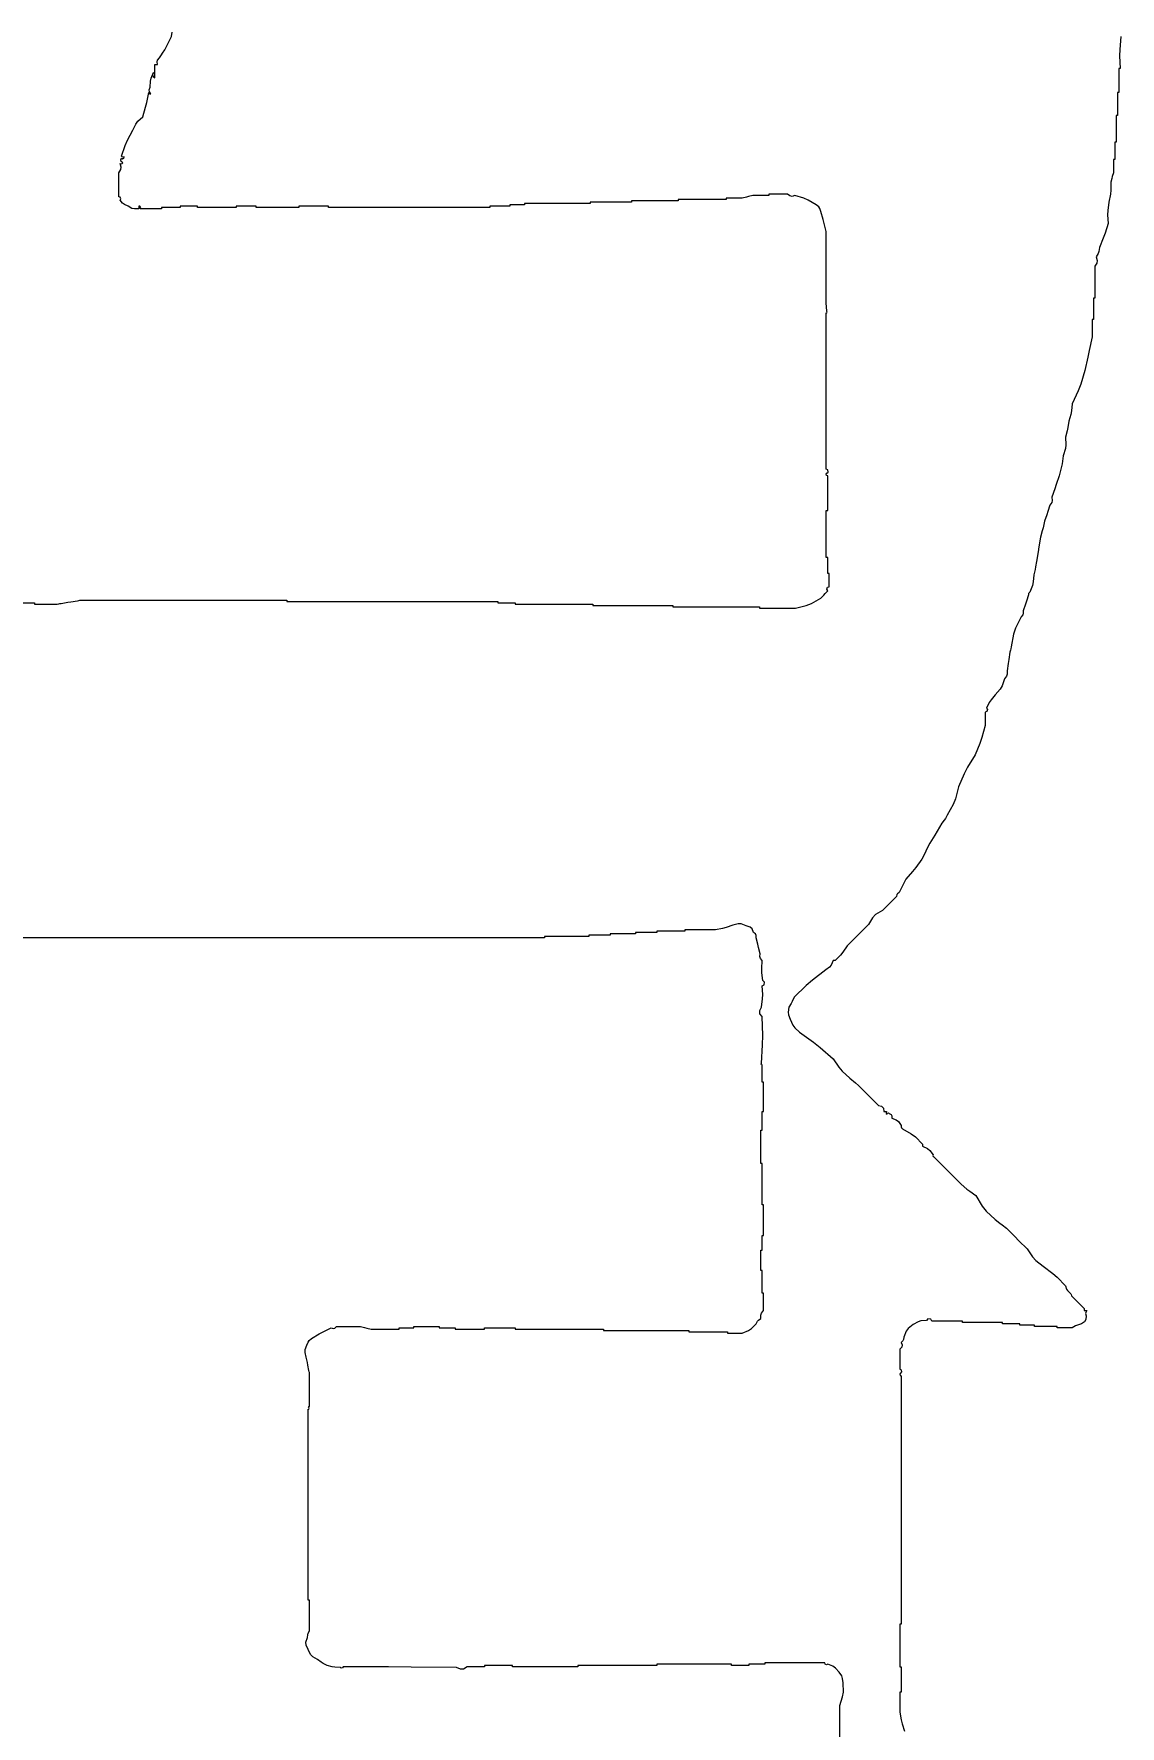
# Model space of a CAD drawing. Extents: x 0 to 128588, y -100 to 55306.
# Drawn here: x 115552.4 to 115659.6, y 3714 to 3880.9 of the extents above; entities that cross this region are included whole.
import ezdxf
from ezdxf.enums import TextEntityAlignment as Align

# ---------------------------------------------------------------- set-up
doc = ezdxf.new("R2010")
doc.units = 0
doc.header["$LTSCALE"] = 1000
doc.layers.get('0').update_dxf_attribs({"linetype": 'CONTINUOUS'})
doc.layers.get('Defpoints').update_dxf_attribs({"linetype": 'CONTINUOUS'})
doc.layers.add('DIM', color=3, linetype='CONTINUOUS', lineweight=0)
doc.layers.add('HFZT', color=5, linetype='CONTINUOUS', lineweight=15)
doc.styles.add('TSSD_Dimension', font='tssdeng.shx', dxfattribs={"width": 0.7, "bigfont": 'hztxt.shx'})
doc.styles.add('TSSD_NORM', font='tssdeng.shx', dxfattribs={"width": 0.7, "bigfont": 'hztxt.shx'})
doc.dimstyles.new('TSSD_100_100', dxfattribs={"dimtxt": 300, "dimasz": 100, "dimexe": 100, "dimexo": 250, "dimgap": 100, "dimtad": 1, "dimdec": 0, "dimzin": 0, "dimdsep": 46, "dimtxsty": 'TSSD_Dimension', "dimblk": 'ARCHTICK', "dimblk1": 'ARCHTICK', "dimblk2": 'ARCHTICK', "dimcen": 0, "dimdle": 100, "dimclrt": 7, "dimadec": 0, "dimazin": 0, "dimtfac": 1, "dimtdec": 0, "dimtix": 1, "dimtmove": 2, "dimatfit": 3, "dimfxl": 1, "dimtolj": 1, "dimtzin": 0, "dimarcsym": 0})

# ---------------------------------------------------------------- blocks, each defined once
blk = doc.blocks.new('z')
for points in [[(300167.73, 24287.05), (300167.48, 24283.99), (300167.45, 24282.44), (300167.57, 24279.37), (300167.44, 24279.37), (300167.38, 24279.37), (300167.25, 24279.37), (300167.25, 24277.07), (300167.25, 24275.91), (300167.25, 24273.61), (300167.12, 24273.61), (300167.06, 24273.61), (300166.93, 24273.61), (300166.93, 24271.43), (300166.93, 24270.34), (300166.93, 24268.17), (300166.8, 24268.17), (300166.74, 24268.17), (300166.61, 24268.17), (300166.61, 24265.61), (300166.61, 24264.33), (300166.61, 24261.77), (300166.48, 24261.77), (300166.42, 24261.77), (300166.29, 24261.77), (300166.29, 24260.1), (300166.29, 24259.27), (300166.29, 24257.6), (300166.16, 24257.6), (300166.1, 24257.6), (300165.97, 24257.6), (300165.97, 24256.32), (300165.97, 24255.68), (300165.97, 24254.4), (300165.71, 24253.51), (300165.59, 24253.06), (300165.33, 24252.16), (300165.35, 24250.23), (300165.25, 24249.25), (300164.85, 24247.36), (300164.6, 24245.33), (300164.57, 24244.29), (300164.69, 24242.24), (300163.96, 24239.9), (300163.54, 24238.75), (300162.61, 24236.48), (300162.51, 24235.53), (300162.33, 24235.03), (300161.81, 24234.24), (300162.07, 24233.37), (300161.99, 24232.76), (300161.49, 24232), (300161.49, 24228.93), (300161.49, 24227.39), (300161.49, 24224.32), (300161.36, 24224.32), (300161.3, 24224.32), (300161.17, 24224.32), (300161.17, 24222.27), (300161.17, 24221.24), (300161.17, 24219.2), (300161.04, 24219.2), (300160.98, 24219.2), (300160.85, 24219.2), (300160.85, 24217.53), (300160.85, 24216.7), (300160.85, 24215.04), (300160.18, 24211.83), (300159.82, 24210.23), (300159.09, 24207.03), (300158.17, 24203.73), (300157.55, 24202.11), (300156.05, 24199.03), (300155.91, 24197.34), (300155.74, 24196.49), (300155.25, 24194.87), (300155.05, 24193.31), (300154.88, 24192.54), (300154.45, 24191.03), (300154.55, 24189.23), (300154.45, 24188.29), (300153.97, 24186.55), (300153.67, 24184.61), (300153.48, 24183.65), (300153.01, 24181.75), (300152.29, 24179.7), (300151.94, 24178.68), (300151.25, 24176.63), (300151.3, 24175.84), (300151.19, 24175.38), (300150.77, 24174.71), (300150.25, 24173.17), (300150, 24172.4), (300149.49, 24170.87), (300149.1, 24169.33), (300148.91, 24168.56), (300148.53, 24167.02), (300148.13, 24164.72), (300147.93, 24163.57), (300147.57, 24161.26), (300147.31, 24159.98), (300147.18, 24159.34), (300146.93, 24158.06), (300146.75, 24156.36), (300146.55, 24155.51), (300145.97, 24153.9), (300145.74, 24153.73), (300145.65, 24153.55), (300145.65, 24153.26), (300145.13, 24151.73), (300144.88, 24150.96), (300144.37, 24149.42), (300144.36, 24148.81), (300144.24, 24148.47), (300143.89, 24147.98), (300142.5, 24145.28), (300142, 24143.77), (300141.48, 24140.78), (300141.36, 24140.27), (300141.29, 24140.01), (300141.16, 24139.5), (300140.91, 24137.71), (300140.78, 24136.81), (300140.52, 24135.02), (300140.49, 24134.21), (300140.34, 24133.76), (300139.88, 24133.1), (300139.31, 24131.42), (300138.82, 24130.59), (300137.64, 24129.26), (300136.65, 24128.1), (300136.21, 24127.44), (300135.56, 24126.06), (300135.78, 24125.72), (300135.62, 24125.23), (300135.24, 24125.1), (300135.24, 24123.82), (300135.24, 24123.17), (300135.24, 24121.89), (300134.41, 24119.04), (300133.93, 24117.62), (300132.84, 24114.85), (300131.01, 24111.91), (300130.2, 24110.36), (300128.84, 24107.17), (300128.09, 24104.37), (300127.53, 24102.99), (300126.12, 24100.45), (300125.7, 24099.63), (300125.44, 24099.23), (300124.84, 24098.53), (300123.7, 24096.6), (300123.13, 24095.64), (300121.96, 24093.73), (300121.19, 24092.19), (300120.81, 24091.42), (300120.04, 24089.89), (300118.62, 24087.88), (300117.84, 24086.92), (300116.2, 24085.09), (300115.56, 24083.81), (300115.24, 24083.17), (300114.6, 24081.89), (300114.24, 24081.6), (300114.09, 24081.37), (300113.96, 24080.93), (300112.61, 24079.58), (300111.94, 24078.91), (300110.6, 24077.56), (300108.97, 24076.58), (300108.22, 24075.83), (300107.24, 24074.2), (300105.19, 24072.16), (300104.16, 24071.13), (300102.12, 24069.08), (300101.14, 24067.55), (300100.55, 24066.82), (300099.24, 24065.56), (300099.04, 24065.56), (300098.95, 24065.56), (300098.76, 24065.56), (300098.35, 24064.5), (300097.93, 24063.97), (300097, 24063.32), (300093.84, 24060.88), (300092.32, 24059.55), (300089.47, 24056.76), (300088.99, 24055.78), (300088.74, 24055.3), (300088.19, 24054.36), (300088.03, 24053.21), (300088.1, 24052.56), (300088.51, 24051.48), (300089.09, 24050.08), (300089.59, 24049.41), (300090.75, 24048.44), (300094.07, 24046.03), (300095.68, 24044.74), (300098.76, 24042.04), (300100.12, 24040), (300100.94, 24039.05), (300102.76, 24037.4), (300104.16, 24036.24), (300104.83, 24035.63), (300106.12, 24034.36), (300107.53, 24032.95), (300108.23, 24032.24), (300109.64, 24030.83), (300110.39, 24030.66), (300110.83, 24030.16), (300110.92, 24029.39), (300111.17, 24029.39), (300111.3, 24029.39), (300111.56, 24029.39), (300111.46, 24029.15), (300111.51, 24028.92), (300111.72, 24028.75), (300111.77, 24028.95), (300112.04, 24029.04), (300112.2, 24028.91), (300112.66, 24028.68), (300112.87, 24028.31), (300112.84, 24027.79), (300113.9, 24027.39), (300114.43, 24026.97), (300115.08, 24026.03), (300115.1, 24025.69), (300115.18, 24025.5), (300115.4, 24025.23), (300117.52, 24024.07), (300118.52, 24023.3), (300120.2, 24021.55), (300120.2, 24021.36), (300120.2, 24021.26), (300120.2, 24021.07), (300121.41, 24020.55), (300122, 24020.07), (300122.76, 24018.99), (300122.7, 24018.8), (300122.76, 24018.63), (300122.92, 24018.51), (300125.55, 24015.89), (300126.86, 24014.57), (300129.48, 24011.95), (300130.84, 24010.8), (300131.55, 24010.25), (300133, 24009.23), (300134.54, 24006.7), (300135.5, 24005.51), (300137.64, 24003.47), (300138.74, 24002.65), (300139.28, 24002.23), (300140.36, 24001.39), (300142.35, 23999.4), (300143.34, 23998.41), (300145.33, 23996.43), (300146.54, 23994.51), (300147.36, 23993.63), (300149.17, 23992.27), (300151.42, 23990.58), (300152.48, 23989.64), (300154.45, 23987.62), (300154.72, 23986.83), (300154.97, 23986.44), (300155.57, 23985.86), (300155.74, 23985.64), (300155.81, 23985.5), (300155.89, 23985.22), (300157.04, 23984.07), (300157.62, 23983.5), (300158.77, 23982.34), (300158.94, 23982.15), (300158.99, 23981.96), (300158.93, 23981.7), (300159.18, 23981.7), (300159.31, 23981.7), (300159.57, 23981.7), (300159.35, 23981.24), (300159.31, 23980.93), (300159.41, 23980.42), (300159.35, 23979.54), (300159.03, 23978.99), (300158.29, 23978.5), (300157.37, 23978.19), (300156.91, 23977.99), (300156.05, 23977.54), (300154.64, 23977.54), (300153.94, 23977.54), (300152.53, 23977.54), (300152.53, 23977.67), (300152.53, 23977.73), (300152.53, 23977.86), (300150.35, 23977.86), (300149.26, 23977.86), (300147.09, 23977.86), (300147.09, 23977.99), (300147.09, 23978.05), (300147.09, 23978.18), (300145.68, 23978.18), (300144.97, 23978.18), (300143.57, 23978.18), (300143.57, 23978.31), (300143.57, 23978.37), (300143.57, 23978.5), (300141.9, 23978.5), (300141.07, 23978.5), (300139.4, 23978.5), (300139.4, 23978.63), (300139.4, 23978.69), (300139.4, 23978.82), (300135.56, 23978.82), (300133.64, 23978.82), (300129.8, 23978.82), (300129.8, 23978.95), (300129.8, 23979.01), (300129.8, 23979.14), (300126.86, 23979.14), (300125.39, 23979.14), (300122.44, 23979.14), (300122.18, 23979.59), (300121.52, 23979.67), (300121.16, 23979.3), (300119.83, 23979.17), (300119.14, 23978.97), (300117.96, 23978.34), (300116.8, 23977.38), (300116.3, 23976.7), (300115.72, 23975.3), (300115.63, 23974.74), (300115.48, 23974.43), (300115.08, 23974.02), (300115.33, 23973.42), (300115.22, 23972.88), (300114.76, 23972.42), (300114.76, 23970.5), (300114.76, 23969.54), (300114.76, 23967.62), (300115.1, 23967.44), (300115.18, 23966.95), (300114.92, 23966.66), (300114.74, 23966.46), (300114.83, 23966.11), (300115.08, 23966.02), (300115.08, 23942.21), (300115.08, 23930.3), (300115.08, 23906.49), (300114.95, 23906.49), (300114.89, 23906.49), (300114.76, 23906.49), (300114.76, 23902.39), (300114.76, 23900.34), (300114.76, 23896.24), (300114.89, 23896.24), (300114.95, 23896.24), (300115.08, 23896.24), (300115.08, 23893.81), (300115.08, 23892.6), (300115.08, 23890.16), (300114.95, 23890.16), (300114.89, 23890.16), (300114.76, 23890.16), (300114.76, 23888.24), (300114.76, 23887.28), (300114.76, 23885.36), (300115.1, 23883.55), (300115.32, 23882.64), (300115.88, 23880.88)], [(300100.36, 23856.49), (300100.36, 23886.96), (300101.06, 23889.05), (300101.23, 23890.2), (300101.16, 23892.4), (300101.06, 23893.49), (300100.84, 23894.08), (300100.2, 23894.96), (300099.32, 23895.97), (300098.71, 23896.4), (300097.48, 23896.88), (300097.23, 23896.74), (300096.87, 23896.92), (300096.83, 23897.2), (300091.07, 23897.2), (300088.19, 23897.2), (300082.43, 23897.2), (300082.43, 23897.08), (300082.43, 23897.01), (300082.43, 23896.88), (300080.9, 23896.88), (300080.13, 23896.88), (300078.59, 23896.88), (300078.59, 23896.76), (300078.59, 23896.69), (300078.59, 23896.56), (300076.93, 23896.56), (300076.09, 23896.56), (300074.43, 23896.56), (300074.43, 23896.69), (300074.43, 23896.76), (300074.43, 23896.88), (300067.26, 23896.88), (300063.68, 23896.88), (300056.51, 23896.88), (300056.51, 23896.76), (300056.51, 23896.69), (300056.51, 23896.56), (300048.95, 23896.56), (300045.18, 23896.56), (300037.62, 23896.56), (300037.62, 23896.44), (300037.62, 23896.37), (300037.62, 23896.24), (300031.35, 23896.24), (300028.21, 23896.24), (300021.94, 23896.24), (300021.94, 23896.37), (300021.94, 23896.44), (300021.94, 23896.56), (300019.25, 23896.56), (300017.91, 23896.56), (300015.22, 23896.56), (300015.22, 23896.44), (300015.22, 23896.37), (300015.22, 23896.24), (300013.55, 23896.24), (300012.72, 23896.24), (300011.06, 23896.24), (300010.17, 23895.72), (300009.44, 23895.67), (300008.5, 23896.08), (299997.61, 23896.21), (299992.17, 23896.24), (299981.29, 23896.24), (299981.2, 23896), (299980.85, 23895.91), (299980.65, 23896.08), (299979.36, 23896.16), (299978.71, 23896.26), (299977.45, 23896.56), (299976.52, 23897.09), (299976.07, 23897.38), (299975.21, 23898), (299974.06, 23898.64), (299973.52, 23899.21), (299972.97, 23900.41), (299972.42, 23901.42), (299972.38, 23902.21), (299972.81, 23903.29), (299972.82, 23903.95), (299972.93, 23904.32), (299973.29, 23904.89), (299973.29, 23907.83), (299973.29, 23909.3), (299973.29, 23912.25), (299973.16, 23912.25), (299973.1, 23912.25), (299972.97, 23912.25), (299972.97, 23930.56), (299972.97, 23939.71), (299972.97, 23958.02), (299973.11, 23958.03), (299973.2, 23958.22), (299973.13, 23958.34), (299973.05, 23958.46), (299973.15, 23958.64), (299973.29, 23958.66), (299973.29, 23961.79), (299973.29, 23963.36), (299973.29, 23966.5), (299973.22, 23966.82), (299973.19, 23966.98), (299973.13, 23967.3), (299972.87, 23968.58), (299972.74, 23969.22), (299972.49, 23970.5), (299972.18, 23971.61), (299972.22, 23972.31), (299972.65, 23973.38), (299972.93, 23974.11), (299973.18, 23974.47), (299973.77, 23974.98), (299975.59, 23976.06), (299976.52, 23976.58), (299978.41, 23977.54), (299978.9, 23977.34), (299979.35, 23977.46), (299979.69, 23977.86), (299981.99, 23977.86), (299983.15, 23977.86), (299985.45, 23977.86), (299986.47, 23977.61), (299986.99, 23977.48), (299988.01, 23977.22), (299990.7, 23977.22), (299992.04, 23977.22), (299994.73, 23977.22), (299994.73, 23977.35), (299994.73, 23977.41), (299994.73, 23977.54), (299996.14, 23977.54), (299996.84, 23977.54), (299998.25, 23977.54), (299998.25, 23977.67), (299998.25, 23977.73), (299998.25, 23977.86), (300000.69, 23977.86), (300001.9, 23977.86), (300004.33, 23977.86), (300004.33, 23977.73), (300004.33, 23977.67), (300004.33, 23977.54), (300005.87, 23977.54), (300006.64, 23977.54), (300008.17, 23977.54), (300008.17, 23977.41), (300008.17, 23977.35), (300008.17, 23977.22), (300010.99, 23977.22), (300012.4, 23977.22), (300015.22, 23977.22), (300015.22, 23977.35), (300015.22, 23977.41), (300015.22, 23977.54), (300018.16, 23977.54), (300019.63, 23977.54), (300022.58, 23977.54), (300022.58, 23977.41), (300022.58, 23977.35), (300022.58, 23977.22), (300031.03, 23977.22), (300035.25, 23977.22), (300043.7, 23977.22), (300043.7, 23977.09), (300043.7, 23977.03), (300043.7, 23976.9), (300051.9, 23976.9), (300055.99, 23976.9), (300064.19, 23976.9), (300064.19, 23976.77), (300064.19, 23976.71), (300064.19, 23976.58), (300067.9, 23976.58), (300069.76, 23976.58), (300073.47, 23976.58), (300073.47, 23976.45), (300073.47, 23976.39), (300073.47, 23976.26), (300074.88, 23976.26), (300075.58, 23976.26), (300076.99, 23976.26), (300078.47, 23976.92), (300079.18, 23977.39), (300080.35, 23978.5), (300080.65, 23979.11), (300080.91, 23979.4), (300081.47, 23979.78), (300081.49, 23980.59), (300081.64, 23981.05), (300082.11, 23981.7), (300082.11, 23983.37), (300082.11, 23984.2), (300082.11, 23985.86), (300081.98, 23985.86), (300081.92, 23985.86), (300081.79, 23985.86), (300081.79, 23988.04), (300081.79, 23989.13), (300081.79, 23991.31), (300081.66, 23991.31), (300081.6, 23991.31), (300081.47, 23991.31), (300081.47, 23993.23), (300081.47, 23994.19), (300081.47, 23996.11), (300081.6, 23996.11), (300081.66, 23996.11), (300081.79, 23996.11), (300081.79, 23997.52), (300081.79, 23998.22), (300081.79, 23999.63), (300081.92, 23999.63), (300081.98, 23999.63), (300082.11, 23999.63), (300082.11, 24002.57), (300082.11, 24004.04), (300082.11, 24006.99), (300081.98, 24006.99), (300081.92, 24006.99), (300081.79, 24006.99), (300081.79, 24010.96), (300081.79, 24012.94), (300081.79, 24016.91), (300081.66, 24016.91), (300081.6, 24016.91), (300081.47, 24016.91), (300081.47, 24020.11), (300081.47, 24021.71), (300081.47, 24024.91), (300081.6, 24024.91), (300081.66, 24024.91), (300081.79, 24024.91), (300081.79, 24026.71), (300081.79, 24027.6), (300081.79, 24029.39), (300081.92, 24029.39), (300081.98, 24029.39), (300082.11, 24029.39), (300082.11, 24032.21), (300082.11, 24033.62), (300082.11, 24036.44), (300081.98, 24036.44), (300081.92, 24036.44), (300081.79, 24036.44), (300081.79, 24038.1), (300081.79, 24038.93), (300081.79, 24040.6), (300081.65, 24040.61), (300081.56, 24040.79), (300081.63, 24040.92), (300081.89, 24045.39), (300081.93, 24047.64), (300081.79, 24052.12), (300081.24, 24052.82), (300081.18, 24053.58), (300081.63, 24054.36), (300081.88, 24056.39), (300081.91, 24057.43), (300081.79, 24059.48), (300082.24, 24059.74), (300082.32, 24060.4), (300081.95, 24060.76), (300081.69, 24062.66), (300081.66, 24063.65), (300081.79, 24065.56), (300081.35, 24066.06), (300081.22, 24066.5), (300081.31, 24067.16), (300080.93, 24068.7), (300080.74, 24069.47), (300080.35, 24071), (300080.35, 24071.58), (300080.17, 24071.94), (300079.71, 24072.28), (300079.34, 24073.16), (300078.86, 24073.6), (300077.95, 24073.88), (300076.76, 24074.35), (300075.98, 24074.39), (300074.75, 24074.04), (300073.12, 24073.5), (300072.28, 24073.27), (300070.59, 24072.92), (300067.64, 24072.92), (300066.17, 24072.92), (300063.23, 24072.92), (300063.23, 24072.8), (300063.23, 24072.73), (300063.23, 24072.6), (300060.54, 24072.6), (300059.19, 24072.6), (300056.51, 24072.6), (300056.51, 24072.48), (300056.51, 24072.41), (300056.51, 24072.28), (300054.46, 24072.28), (300053.43, 24072.28), (300051.38, 24072.28), (300051.38, 24072.16), (300051.38, 24072.09), (300051.38, 24071.96), (300048.95, 24071.96), (300047.74, 24071.96), (300045.3, 24071.96), (300045.3, 24071.84), (300045.3, 24071.77), (300045.3, 24071.64), (300043.25, 24071.64), (300042.23, 24071.64), (300040.18, 24071.64), (300040.18, 24071.52), (300040.18, 24071.45), (300040.18, 24071.32), (300035.96, 24071.32), (300033.84, 24071.32), (300029.62, 24071.32), (300029.62, 24071.2), (300029.62, 24071.13), (300029.62, 24071), (299961.76, 24071), (299927.84, 24071), (299859.98, 24071)], [(299904.02, 24151.34), (299907.35, 24151.34), (299907.35, 24151.21), (299907.35, 24151.15), (299907.35, 24151.02), (299909.53, 24151.02), (299910.62, 24151.02), (299912.79, 24151.02), (299913.18, 24151.09), (299913.37, 24151.12), (299913.75, 24151.18), (299915.29, 24151.44), (299916.06, 24151.57), (299917.6, 24151.82), (299917.98, 24151.89), (299918.17, 24151.92), (299918.56, 24151.98), (299938.27, 24151.98), (299948.13, 24151.98), (299967.85, 24151.98), (299967.85, 24151.85), (299967.85, 24151.79), (299967.85, 24151.66), (299988.07, 24151.66), (299998.19, 24151.66), (300018.42, 24151.66), (300018.42, 24151.53), (300018.42, 24151.47), (300018.42, 24151.34), (300020.08, 24151.34), (300020.91, 24151.34), (300022.58, 24151.34), (300022.58, 24151.21), (300022.58, 24151.15), (300022.58, 24151.02), (300030, 24151.02), (300033.72, 24151.02), (300041.14, 24151.02), (300041.14, 24150.89), (300041.14, 24150.83), (300041.14, 24150.7), (300048.82, 24150.7), (300052.67, 24150.7), (300060.35, 24150.7), (300060.35, 24150.57), (300060.35, 24150.51), (300060.35, 24150.38), (300068.67, 24150.38), (300072.83, 24150.38), (300081.15, 24150.38), (300081.15, 24150.25), (300081.15, 24150.19), (300081.15, 24150.06), (300084.61, 24150.06), (300086.34, 24150.06), (300089.79, 24150.06), (300092.33, 24150.69), (300093.59, 24151.19), (300095.87, 24152.46), (300096.52, 24153.16), (300096.84, 24153.52), (300097.48, 24154.22), (300097.25, 24154.56), (300097.41, 24155.04), (300097.8, 24155.18), (300097.8, 24156.46), (300097.8, 24157.1), (300097.8, 24158.38), (300097.67, 24158.38), (300097.6, 24158.38), (300097.48, 24158.38), (300097.48, 24159.92), (300097.48, 24160.69), (300097.48, 24162.22), (300097.35, 24162.22), (300097.28, 24162.22), (300097.15, 24162.22), (300097.15, 24166.7), (300097.15, 24168.95), (300097.15, 24173.43), (300097.28, 24173.43), (300097.35, 24173.43), (300097.48, 24173.43), (300097.48, 24176.75), (300097.48, 24178.42), (300097.48, 24181.75), (300097.23, 24181.84), (300097.14, 24182.19), (300097.31, 24182.39), (300097.58, 24182.67), (300097.5, 24183.16), (300097.15, 24183.35), (300097.15, 24198.33), (300097.15, 24205.82), (300097.15, 24220.8), (300097.3, 24220.81), (300097.39, 24220.99), (300097.31, 24221.12), (300097.16, 24222.39), (300097.13, 24223.04), (300097.15, 24224.32), (300097.15, 24230.72), (300097.15, 24233.92), (300097.15, 24240.32), (300096.66, 24242.24), (300096.4, 24243.21), (300095.87, 24245.12), (300095.59, 24245.85), (300095.34, 24246.21), (300094.75, 24246.72), (300092.83, 24247.85), (300091.77, 24248.31), (300089.63, 24248.96), (300088.95, 24248.75), (300088.44, 24248.85), (300087.87, 24249.28), (300086.08, 24249.28), (300085.18, 24249.28), (300083.39, 24249.28), (300083.39, 24249.16), (300083.39, 24249.09), (300083.39, 24248.96), (300081.86, 24248.96), (300081.09, 24248.96), (300079.55, 24248.96), (300078.53, 24248.71), (300078.01, 24248.58), (300076.99, 24248.32), (300075.45, 24248.32), (300074.69, 24248.32), (300073.15, 24248.32), (300073.15, 24248.19), (300073.15, 24248.13), (300073.15, 24248), (300068.54, 24248), (300066.24, 24248), (300061.63, 24248), (300061.63, 24247.87), (300061.63, 24247.81), (300061.63, 24247.68), (300057.15, 24247.68), (300054.91, 24247.68), (300050.42, 24247.68), (300050.42, 24247.55), (300050.42, 24247.49), (300050.42, 24247.36), (300046.46, 24247.36), (300044.47, 24247.36), (300040.5, 24247.36), (300040.5, 24247.23), (300040.5, 24247.17), (300040.5, 24247.04), (300034.23, 24247.04), (300031.09, 24247.04), (300024.82, 24247.04), (300024.82, 24246.91), (300024.82, 24246.85), (300024.82, 24246.72), (300023.41, 24246.72), (300022.71, 24246.72), (300021.3, 24246.72), (300021.3, 24246.59), (300021.3, 24246.53), (300021.3, 24246.4), (300019.38, 24246.4), (300018.42, 24246.4), (300016.5, 24246.4), (300016.5, 24246.27), (300016.5, 24246.21), (300016.5, 24246.08), (300001.01, 24246.08), (299993.26, 24246.08), (299977.77, 24246.08), (299977.77, 24246.21), (299977.77, 24246.27), (299977.77, 24246.4), (299974.95, 24246.4), (299973.54, 24246.4), (299970.73, 24246.4), (299970.73, 24246.27), (299970.73, 24246.21), (299970.73, 24246.08), (299966.63, 24246.08), (299964.58, 24246.08), (299960.48, 24246.08), (299960.48, 24246.21), (299960.48, 24246.27), (299960.48, 24246.4), (299958.56, 24246.4), (299957.6, 24246.4), (299955.68, 24246.4), (299955.68, 24246.27), (299955.68, 24246.21), (299955.68, 24246.08), (299951.97, 24246.08), (299950.11, 24246.08), (299946.4, 24246.08), (299946.4, 24246.21), (299946.4, 24246.27), (299946.4, 24246.4), (299944.74, 24246.4), (299943.9, 24246.4), (299942.24, 24246.4), (299942.24, 24246.27), (299942.24, 24246.21), (299942.24, 24246.08), (299940.45, 24246.08), (299939.55, 24246.08), (299937.76, 24246.08), (299937.76, 24245.95), (299937.76, 24245.89), (299937.76, 24245.76), (299935.71, 24245.76), (299934.69, 24245.76), (299932.64, 24245.76), (299932.78, 24246.01), (299932.6, 24246.37), (299932.32, 24246.4), (299932.32, 24246.15), (299932.32, 24246.02), (299932.32, 24245.76), (299931.26, 24245.74), (299930.68, 24245.88), (299929.76, 24246.4), (299928.87, 24246.78), (299928.45, 24247.1), (299927.84, 24247.84), (299928.02, 24248.13), (299927.85, 24248.56), (299927.52, 24248.64), (299927.52, 24250.95), (299927.52, 24252.1), (299927.52, 24254.4), (299928.01, 24255.16), (299928.1, 24255.78), (299927.84, 24256.64), (299928.08, 24256.54), (299928.31, 24256.6), (299928.48, 24256.8), (299928.11, 24257.1), (299928, 24257.48), (299928.16, 24257.92), (299928.4, 24257.78), (299928.77, 24257.96), (299928.8, 24258.24), (299928.55, 24258.14), (299928.33, 24258.2), (299928.16, 24258.41), (299929.06, 24260.97), (299929.61, 24262.24), (299930.88, 24264.65), (299931.61, 24266.07), (299932.12, 24266.74), (299933.28, 24267.85), (299933.95, 24270.12), (299934.24, 24271.28), (299934.72, 24273.61), (299934.84, 24273.41), (299934.97, 24273.32), (299935.2, 24273.29), (299934.87, 24273.84), (299934.83, 24274.28), (299935.04, 24274.89), (299935.14, 24276.33), (299935.31, 24277.07), (299935.84, 24278.41), (299935.64, 24277.92), (299935.75, 24277.47), (299936.16, 24277.13), (299936.16, 24278.41), (299936.16, 24279.05), (299936.16, 24280.33), (299936.42, 24280.33), (299936.54, 24280.33), (299936.8, 24280.33), (299936.71, 24280.99), (299936.84, 24281.43), (299937.28, 24281.93), (299937.79, 24282.7), (299938.05, 24283.08), (299938.56, 24283.85), (299939.2, 24285.13), (299939.52, 24285.77), (299940.16, 24287.05), (299940.36, 24288.11)]]:
    blk.add_lwpolyline(points)
blk = doc.blocks.new('DETK')
at = {"layer": 'HFZT', "color": 5, "xscale": 0.4115013172850013, "yscale": 0.4115013172850013, "zscale": 0.4115013172850013}
blk.add_blockref('z', (-94447.94, -6113.5), dxfattribs=at)
at = {"layer": 'HFZT', "color": 2, "style": 'TSSD_NORM', "width": 0.7}
for tag, height, p in [('比例尺', 250, (40275.22, 3100)), ('日期', 250, (40275.22, 1700)), ('图号', 250, (37501.45, 1700)), ('图名', 400, (31926.24, 1425))]:
    blk.add_attdef(tag, text='', height=height, dxfattribs=at).set_placement(p, align=Align.MIDDLE)
blk = doc.blocks.new('_ArchTick')
at = {"color": 0, "linetype": 'ByBlock', "const_width": 0.15}
blk.add_lwpolyline([(-0.5, -0.5), (0.5, 0.5)], dxfattribs=at)
blk = doc.blocks.new('*D187')
at = {"layer": 'Defpoints', "color": 0, "transparency": 16777216}
for p in [(86588.15, 34060.41), (115688.31, 16824.42), (86588.15, 0)]:
    blk.add_point(p, dxfattribs=at)
at = {"layer": 'DIM', "color": 0, "lineweight": -2, "transparency": 16777216}
for p, q in [((86588.15, 250), (86588.15, 34160.41)), ((115688.31, 17074.42), (115688.31, 34160.41)), ((115788.31, 34060.41), (86488.15, 34060.41))]:
    blk.add_line(p, q, dxfattribs=at)
at = {"layer": 'DIM', "color": 0, "lineweight": -2, "transparency": 16777216, "xscale": 100, "yscale": 100, "zscale": 100, "rotation": 180}
blk.add_blockref('_ArchTick', (86588.15, 34060.41), dxfattribs=at)
at = {"layer": 'DIM', "color": 0, "lineweight": -2, "transparency": 16777216, "xscale": 100, "yscale": 100, "zscale": 100}
blk.add_blockref('_ArchTick', (115688.31, 34060.41), dxfattribs=at)
at = {"layer": 'DIM', "color": 7, "transparency": 16777216, "insert": (101138.23, 34310.41), "char_height": 300, "attachment_point": 5, "style": 'TSSD_Dimension'}
blk.add_mtext('\\A1;29100', dxfattribs=at)
blk = doc.blocks.new('*D188')
at = {"layer": 'Defpoints', "color": 0, "transparency": 16777216}
for p in [(115688.31, 18560.52), (115688.31, 16824.42), (86588.15, 0)]:
    blk.add_point(p, dxfattribs=at)
at = {"layer": 'DIM', "color": 0, "lineweight": -2, "transparency": 16777216}
for p, q in [((86588.15, 250), (86588.15, 18660.52)), ((115688.31, 17074.42), (115688.31, 18660.52)), ((86488.15, 18560.52), (115788.31, 18560.52))]:
    blk.add_line(p, q, dxfattribs=at)
at = {"layer": 'DIM', "color": 0, "lineweight": -2, "transparency": 16777216, "xscale": 100, "yscale": 100, "zscale": 100, "rotation": 180}
blk.add_blockref('_ArchTick', (86588.15, 18560.52), dxfattribs=at)
at = {"layer": 'DIM', "color": 0, "lineweight": -2, "transparency": 16777216, "xscale": 100, "yscale": 100, "zscale": 100}
blk.add_blockref('_ArchTick', (115688.31, 18560.52), dxfattribs=at)
at = {"layer": 'DIM', "color": 7, "transparency": 16777216, "insert": (101138.23, 18810.52), "char_height": 300, "attachment_point": 5, "style": 'TSSD_Dimension'}
blk.add_mtext('\\A1;29100', dxfattribs=at)
blk = doc.blocks.new('*D190')
at = {"layer": 'Defpoints', "color": 0, "transparency": 16777216}
for p in [(82230.41, 16824.42), (115688.31, 16824.42), (107588.15, 0)]:
    blk.add_point(p, dxfattribs=at)
at = {"layer": 'DIM', "color": 0, "lineweight": -2, "transparency": 16777216}
for p, q in [((82230.41, -100), (82230.41, 16924.42)), ((115438.31, 16824.42), (82130.41, 16824.42)), ((107338.15, 0), (82130.41, 0))]:
    blk.add_line(p, q, dxfattribs=at)
at = {"layer": 'DIM', "color": 0, "lineweight": -2, "transparency": 16777216, "xscale": 100, "yscale": 100, "zscale": 100}
for p, rotation in [((82230.41, 16824.42), 90), ((82230.41, 0), 270)]:
    blk.add_blockref('_ArchTick', p, dxfattribs=dict(at, rotation=rotation))
at = {"layer": 'DIM', "color": 7, "transparency": 16777216, "insert": (81980.41, 8412.21), "char_height": 300, "attachment_point": 5, "rotation": 90, "style": 'TSSD_Dimension'}
blk.add_mtext('\\A1;16824', dxfattribs=at)

msp = doc.modelspace()

# ---------------------------------------------------------------- block references
msp.add_blockref('DETK', (86588.15021, 0))

# ---------------------------------------------------------------- dimensions: what is measured, and where the dimension line sits
at = {"layer": 'DIM'}
for base, p1, p2, picture, middle in [((86588.15021, 34060.40762), (115688.31085, 16824.4178), (86588.15021, 0), '*D187', (101138.23053, 34310.40762)), ((115688.31085, 18560.52107), (86588.15021, 0), (115688.31085, 16824.4178), '*D188', (101138.23053, 18810.52107))]:
    dim = msp.add_linear_dim(base=base, p1=p1, p2=p2, dimstyle='TSSD_100_100', dxfattribs=at)
    dim.commit()
    dim.dimension.update_dxf_attribs({"geometry": picture, "text_midpoint": middle})
dim = msp.add_linear_dim(base=(82230.4143, 16824.4178), p1=(107588.15021, 0), p2=(115688.31085, 16824.4178), angle=90, dimstyle='TSSD_100_100', dxfattribs=at)
dim.commit()
dim.dimension.update_dxf_attribs({"geometry": '*D190', "text_midpoint": (81980.4143, 8412.2089)})

doc.saveas('drawing.dxf')
